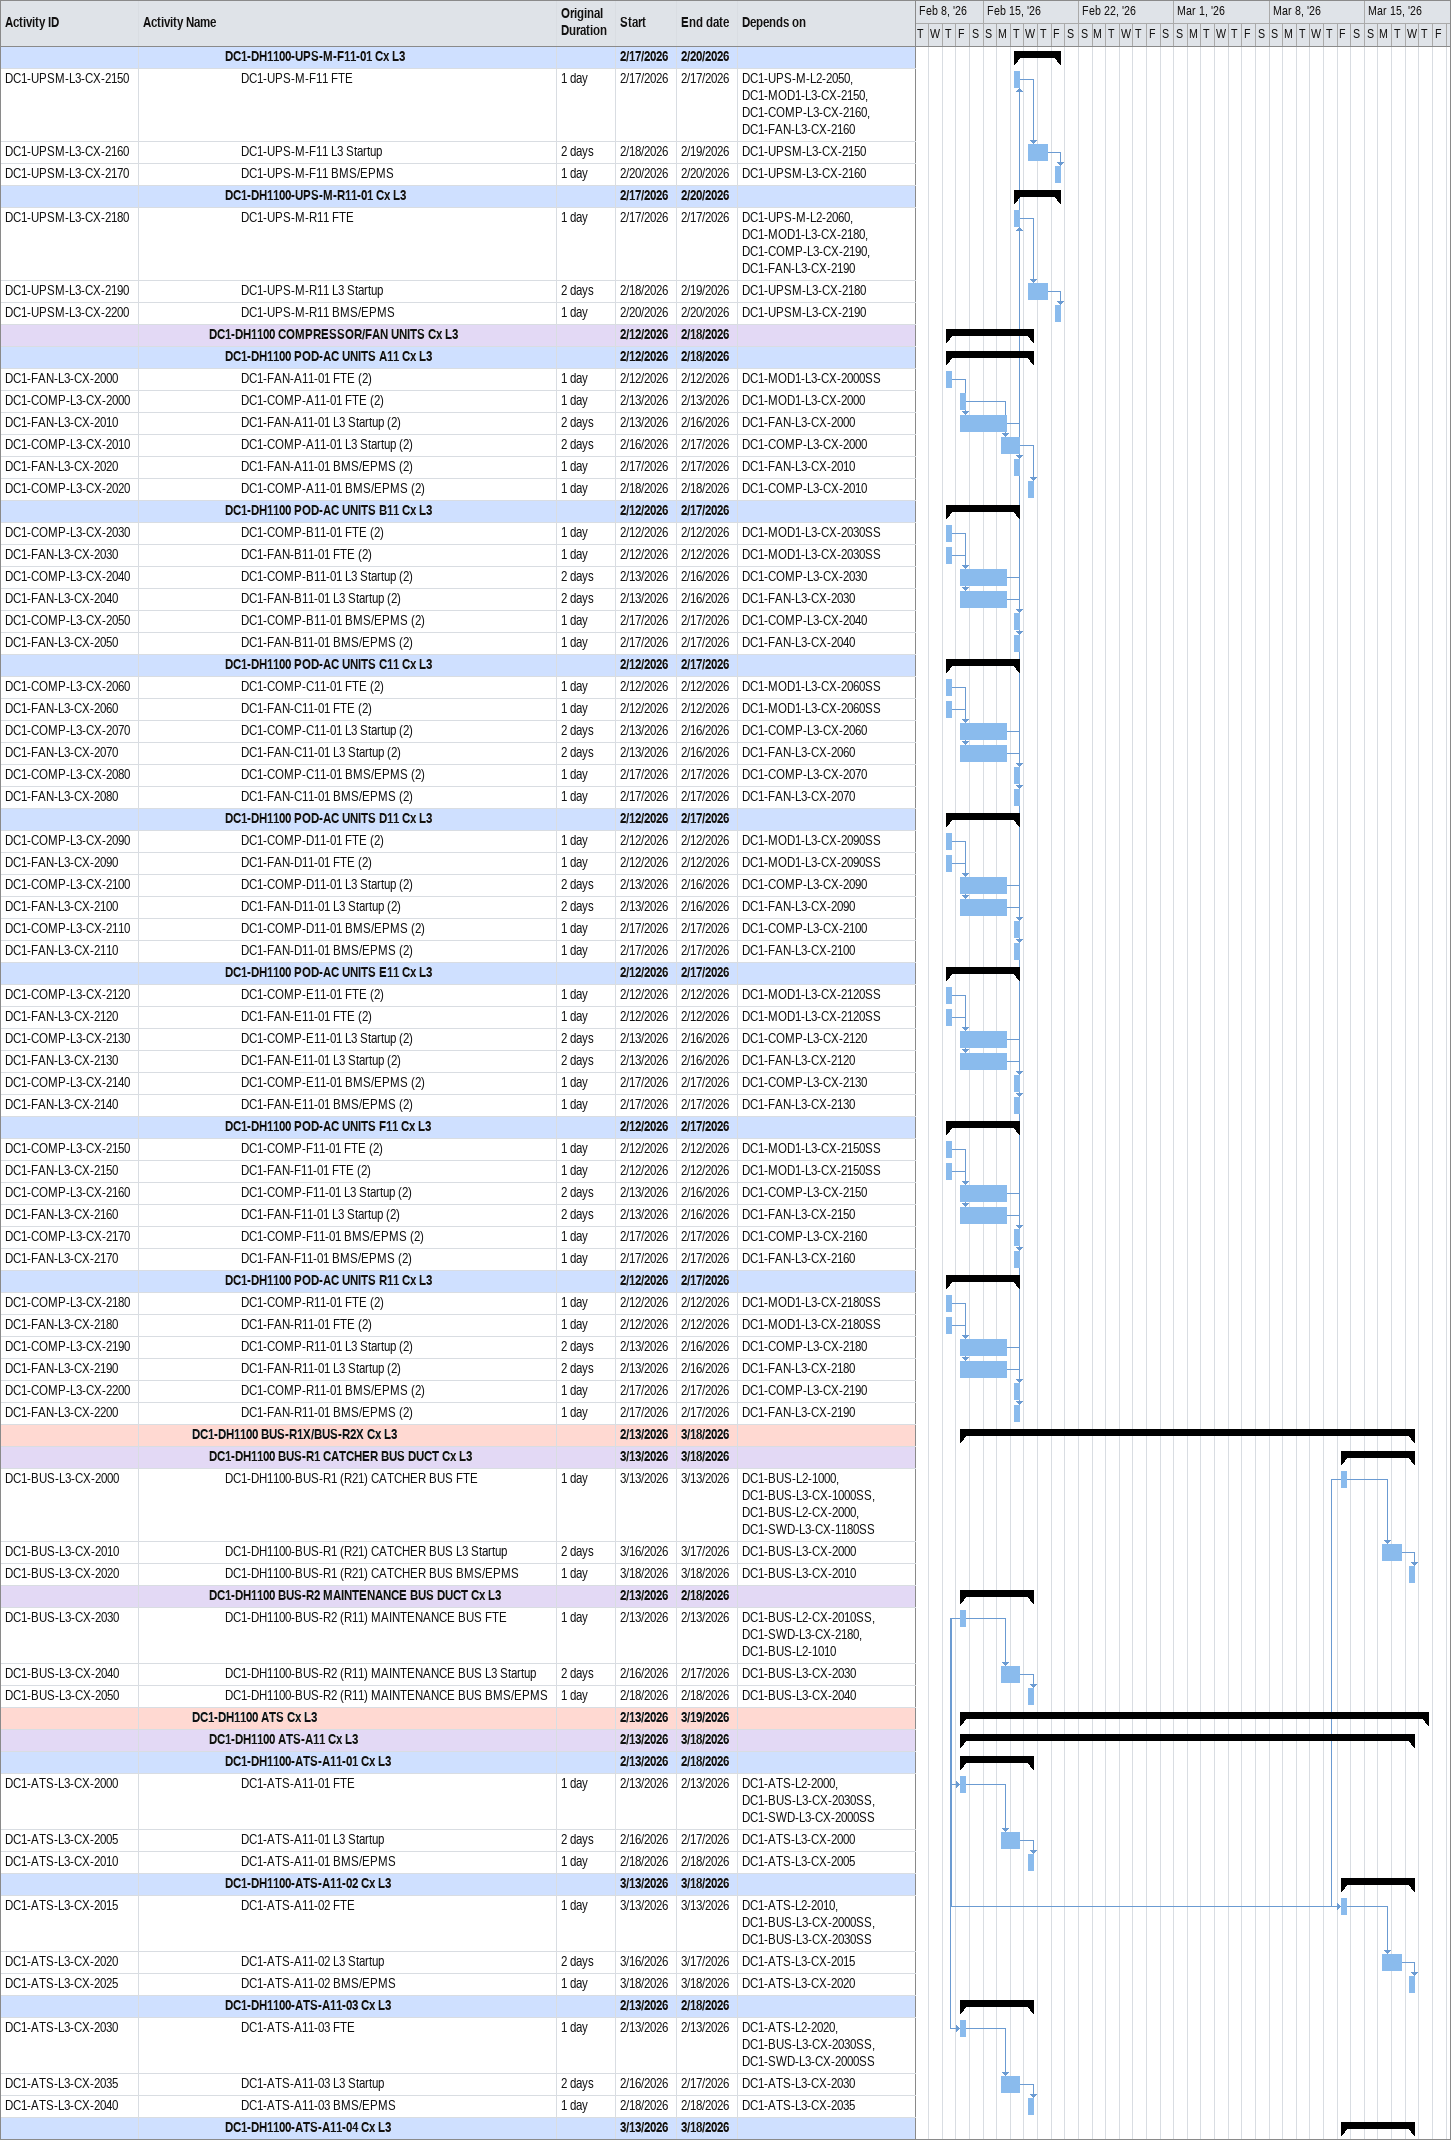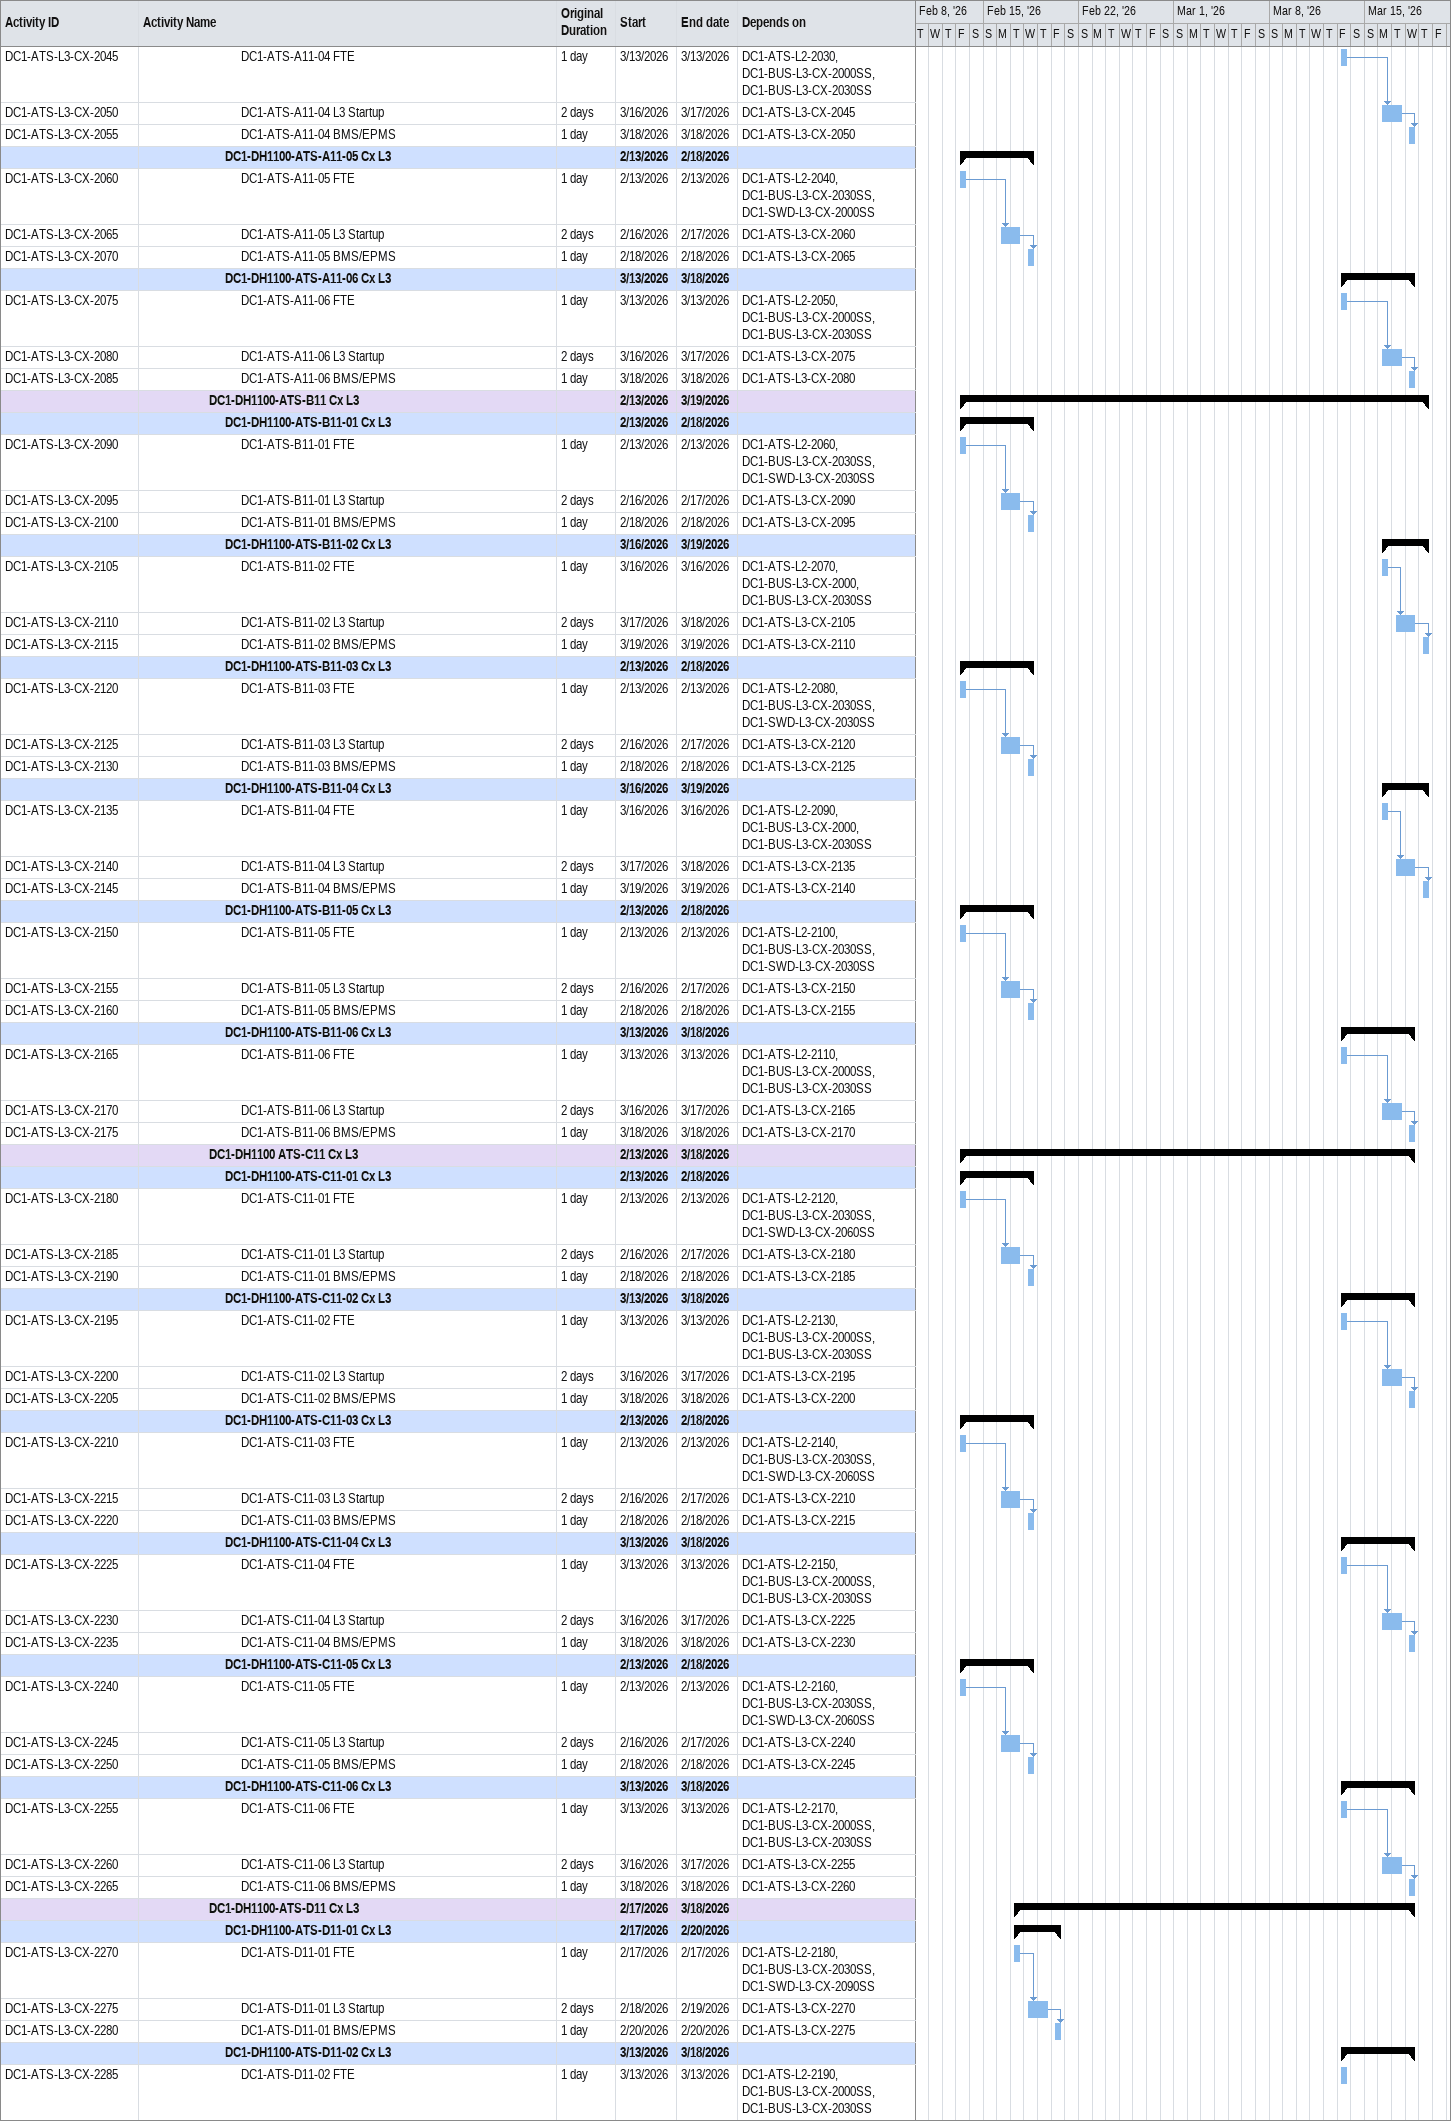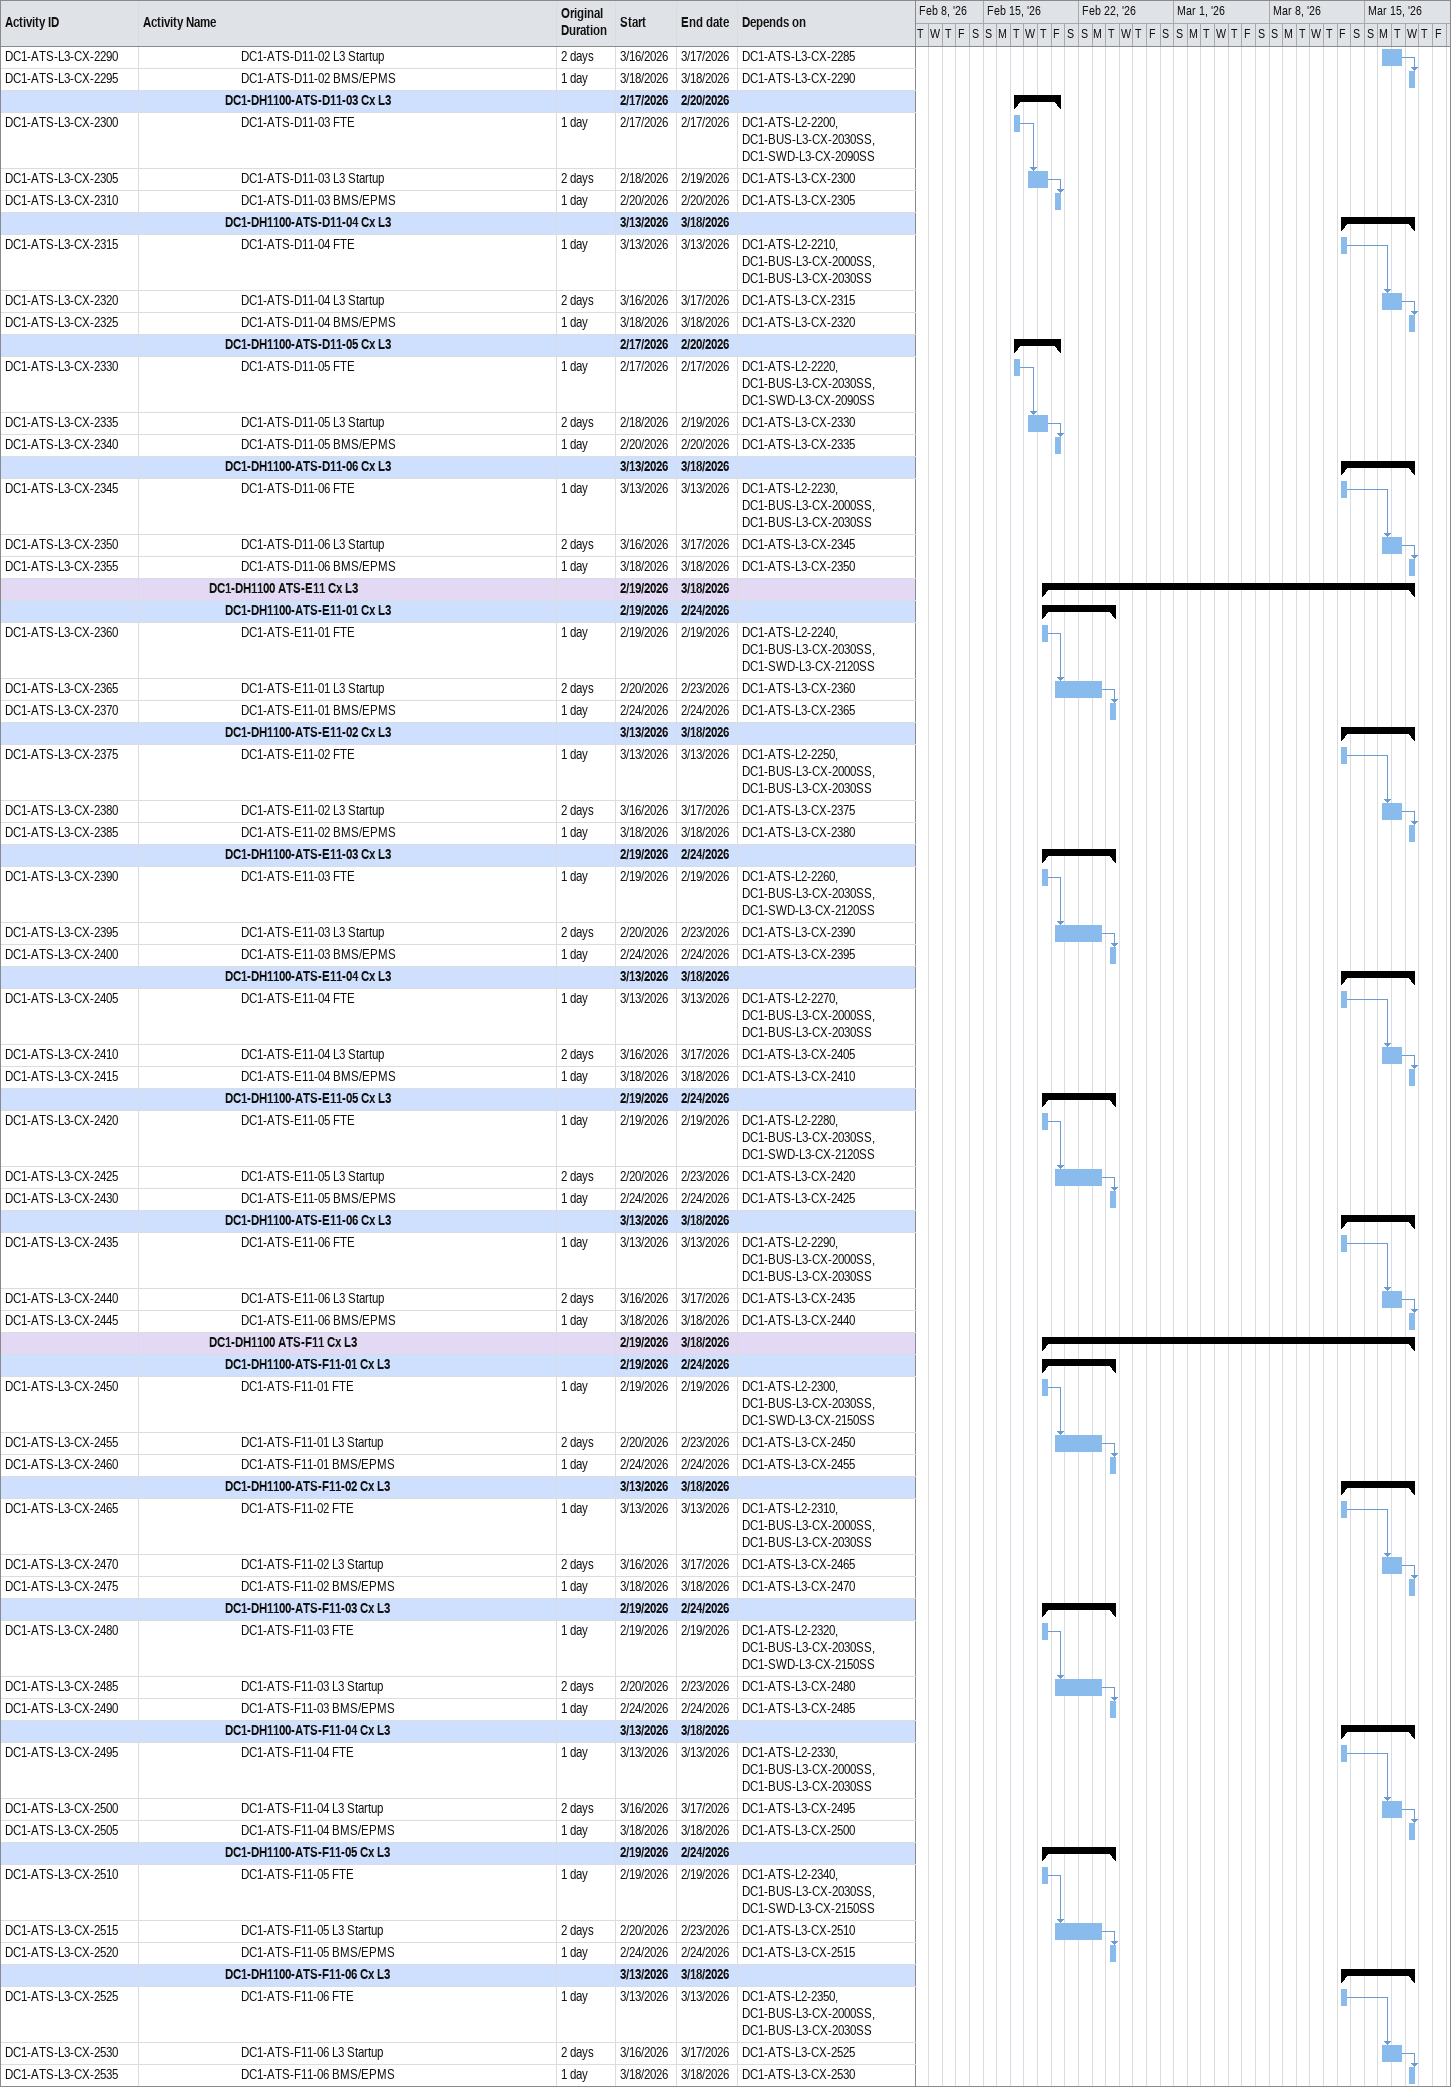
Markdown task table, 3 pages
| ID | Level | Task | Original duration | Start | Finish | Predecessors |
|---|---|---|---|---|---|---|
|  | 6 | **DC1-DH1100-UPS-M-F11-01 Cx L3** |  | 2026-02-17 | 2026-02-20 |  |
| DC1-UPSM-L3-CX-2150 | 7 | DC1-UPS-M-F11 FTE | 1d | 2026-02-17 | 2026-02-17 | DC1-UPS-M-L2-2050, DC1-MOD1-L3-CX-2150, DC1-COMP-L3-CX-2160, DC1-FAN-L3-CX-2160 |
| DC1-UPSM-L3-CX-2160 | 7 | DC1-UPS-M-F11 L3 Startup | 2d | 2026-02-18 | 2026-02-19 | DC1-UPSM-L3-CX-2150 |
| DC1-UPSM-L3-CX-2170 | 7 | DC1-UPS-M-F11 BMS/EPMS | 1d | 2026-02-20 | 2026-02-20 | DC1-UPSM-L3-CX-2160 |
|  | 6 | **DC1-DH1100-UPS-M-R11-01 Cx L3** |  | 2026-02-17 | 2026-02-20 |  |
| DC1-UPSM-L3-CX-2180 | 7 | DC1-UPS-M-R11 FTE | 1d | 2026-02-17 | 2026-02-17 | DC1-UPS-M-L2-2060, DC1-MOD1-L3-CX-2180, DC1-COMP-L3-CX-2190, DC1-FAN-L3-CX-2190 |
| DC1-UPSM-L3-CX-2190 | 7 | DC1-UPS-M-R11 L3 Startup | 2d | 2026-02-18 | 2026-02-19 | DC1-UPSM-L3-CX-2180 |
| DC1-UPSM-L3-CX-2200 | 7 | DC1-UPS-M-R11 BMS/EPMS | 1d | 2026-02-20 | 2026-02-20 | DC1-UPSM-L3-CX-2190 |
|  | 5 | **DC1-DH1100 COMPRESSOR/FAN UNITS Cx L3** |  | 2026-02-12 | 2026-02-18 |  |
|  | 6 | **DC1-DH1100 POD-AC UNITS A11 Cx L3** |  | 2026-02-12 | 2026-02-18 |  |
| DC1-FAN-L3-CX-2000 | 7 | DC1-FAN-A11-01 FTE (2) | 1d | 2026-02-12 | 2026-02-12 | DC1-MOD1-L3-CX-2000SS |
| DC1-COMP-L3-CX-2000 | 7 | DC1-COMP-A11-01 FTE (2) | 1d | 2026-02-13 | 2026-02-13 | DC1-MOD1-L3-CX-2000 |
| DC1-FAN-L3-CX-2010 | 7 | DC1-FAN-A11-01 L3 Startup (2) | 2d | 2026-02-13 | 2026-02-16 | DC1-FAN-L3-CX-2000 |
| DC1-COMP-L3-CX-2010 | 7 | DC1-COMP-A11-01 L3 Startup (2) | 2d | 2026-02-16 | 2026-02-17 | DC1-COMP-L3-CX-2000 |
| DC1-FAN-L3-CX-2020 | 7 | DC1-FAN-A11-01 BMS/EPMS (2) | 1d | 2026-02-17 | 2026-02-17 | DC1-FAN-L3-CX-2010 |
| DC1-COMP-L3-CX-2020 | 7 | DC1-COMP-A11-01 BMS/EPMS (2) | 1d | 2026-02-18 | 2026-02-18 | DC1-COMP-L3-CX-2010 |
|  | 6 | **DC1-DH1100 POD-AC UNITS B11 Cx L3** |  | 2026-02-12 | 2026-02-17 |  |
| DC1-COMP-L3-CX-2030 | 7 | DC1-COMP-B11-01 FTE (2) | 1d | 2026-02-12 | 2026-02-12 | DC1-MOD1-L3-CX-2030SS |
| DC1-FAN-L3-CX-2030 | 7 | DC1-FAN-B11-01 FTE (2) | 1d | 2026-02-12 | 2026-02-12 | DC1-MOD1-L3-CX-2030SS |
| DC1-COMP-L3-CX-2040 | 7 | DC1-COMP-B11-01 L3 Startup (2) | 2d | 2026-02-13 | 2026-02-16 | DC1-COMP-L3-CX-2030 |
| DC1-FAN-L3-CX-2040 | 7 | DC1-FAN-B11-01 L3 Startup (2) | 2d | 2026-02-13 | 2026-02-16 | DC1-FAN-L3-CX-2030 |
| DC1-COMP-L3-CX-2050 | 7 | DC1-COMP-B11-01 BMS/EPMS (2) | 1d | 2026-02-17 | 2026-02-17 | DC1-COMP-L3-CX-2040 |
| DC1-FAN-L3-CX-2050 | 7 | DC1-FAN-B11-01 BMS/EPMS (2) | 1d | 2026-02-17 | 2026-02-17 | DC1-FAN-L3-CX-2040 |
|  | 6 | **DC1-DH1100 POD-AC UNITS C11 Cx L3** |  | 2026-02-12 | 2026-02-17 |  |
| DC1-COMP-L3-CX-2060 | 7 | DC1-COMP-C11-01 FTE (2) | 1d | 2026-02-12 | 2026-02-12 | DC1-MOD1-L3-CX-2060SS |
| DC1-FAN-L3-CX-2060 | 7 | DC1-FAN-C11-01 FTE (2) | 1d | 2026-02-12 | 2026-02-12 | DC1-MOD1-L3-CX-2060SS |
| DC1-COMP-L3-CX-2070 | 7 | DC1-COMP-C11-01 L3 Startup (2) | 2d | 2026-02-13 | 2026-02-16 | DC1-COMP-L3-CX-2060 |
| DC1-FAN-L3-CX-2070 | 7 | DC1-FAN-C11-01 L3 Startup (2) | 2d | 2026-02-13 | 2026-02-16 | DC1-FAN-L3-CX-2060 |
| DC1-COMP-L3-CX-2080 | 7 | DC1-COMP-C11-01 BMS/EPMS (2) | 1d | 2026-02-17 | 2026-02-17 | DC1-COMP-L3-CX-2070 |
| DC1-FAN-L3-CX-2080 | 7 | DC1-FAN-C11-01 BMS/EPMS (2) | 1d | 2026-02-17 | 2026-02-17 | DC1-FAN-L3-CX-2070 |
|  | 6 | **DC1-DH1100 POD-AC UNITS D11 Cx L3** |  | 2026-02-12 | 2026-02-17 |  |
| DC1-COMP-L3-CX-2090 | 7 | DC1-COMP-D11-01 FTE (2) | 1d | 2026-02-12 | 2026-02-12 | DC1-MOD1-L3-CX-2090SS |
| DC1-FAN-L3-CX-2090 | 7 | DC1-FAN-D11-01 FTE (2) | 1d | 2026-02-12 | 2026-02-12 | DC1-MOD1-L3-CX-2090SS |
| DC1-COMP-L3-CX-2100 | 7 | DC1-COMP-D11-01 L3 Startup (2) | 2d | 2026-02-13 | 2026-02-16 | DC1-COMP-L3-CX-2090 |
| DC1-FAN-L3-CX-2100 | 7 | DC1-FAN-D11-01 L3 Startup (2) | 2d | 2026-02-13 | 2026-02-16 | DC1-FAN-L3-CX-2090 |
| DC1-COMP-L3-CX-2110 | 7 | DC1-COMP-D11-01 BMS/EPMS (2) | 1d | 2026-02-17 | 2026-02-17 | DC1-COMP-L3-CX-2100 |
| DC1-FAN-L3-CX-2110 | 7 | DC1-FAN-D11-01 BMS/EPMS (2) | 1d | 2026-02-17 | 2026-02-17 | DC1-FAN-L3-CX-2100 |
|  | 6 | **DC1-DH1100 POD-AC UNITS E11 Cx L3** |  | 2026-02-12 | 2026-02-17 |  |
| DC1-COMP-L3-CX-2120 | 7 | DC1-COMP-E11-01 FTE (2) | 1d | 2026-02-12 | 2026-02-12 | DC1-MOD1-L3-CX-2120SS |
| DC1-FAN-L3-CX-2120 | 7 | DC1-FAN-E11-01 FTE (2) | 1d | 2026-02-12 | 2026-02-12 | DC1-MOD1-L3-CX-2120SS |
| DC1-COMP-L3-CX-2130 | 7 | DC1-COMP-E11-01 L3 Startup (2) | 2d | 2026-02-13 | 2026-02-16 | DC1-COMP-L3-CX-2120 |
| DC1-FAN-L3-CX-2130 | 7 | DC1-FAN-E11-01 L3 Startup (2) | 2d | 2026-02-13 | 2026-02-16 | DC1-FAN-L3-CX-2120 |
| DC1-COMP-L3-CX-2140 | 7 | DC1-COMP-E11-01 BMS/EPMS (2) | 1d | 2026-02-17 | 2026-02-17 | DC1-COMP-L3-CX-2130 |
| DC1-FAN-L3-CX-2140 | 7 | DC1-FAN-E11-01 BMS/EPMS (2) | 1d | 2026-02-17 | 2026-02-17 | DC1-FAN-L3-CX-2130 |
|  | 6 | **DC1-DH1100 POD-AC UNITS F11 Cx L3** |  | 2026-02-12 | 2026-02-17 |  |
| DC1-COMP-L3-CX-2150 | 7 | DC1-COMP-F11-01 FTE (2) | 1d | 2026-02-12 | 2026-02-12 | DC1-MOD1-L3-CX-2150SS |
| DC1-FAN-L3-CX-2150 | 7 | DC1-FAN-F11-01 FTE (2) | 1d | 2026-02-12 | 2026-02-12 | DC1-MOD1-L3-CX-2150SS |
| DC1-COMP-L3-CX-2160 | 7 | DC1-COMP-F11-01 L3 Startup (2) | 2d | 2026-02-13 | 2026-02-16 | DC1-COMP-L3-CX-2150 |
| DC1-FAN-L3-CX-2160 | 7 | DC1-FAN-F11-01 L3 Startup (2) | 2d | 2026-02-13 | 2026-02-16 | DC1-FAN-L3-CX-2150 |
| DC1-COMP-L3-CX-2170 | 7 | DC1-COMP-F11-01 BMS/EPMS (2) | 1d | 2026-02-17 | 2026-02-17 | DC1-COMP-L3-CX-2160 |
| DC1-FAN-L3-CX-2170 | 7 | DC1-FAN-F11-01 BMS/EPMS (2) | 1d | 2026-02-17 | 2026-02-17 | DC1-FAN-L3-CX-2160 |
|  | 6 | **DC1-DH1100 POD-AC UNITS R11 Cx L3** |  | 2026-02-12 | 2026-02-17 |  |
| DC1-COMP-L3-CX-2180 | 7 | DC1-COMP-R11-01 FTE (2) | 1d | 2026-02-12 | 2026-02-12 | DC1-MOD1-L3-CX-2180SS |
| DC1-FAN-L3-CX-2180 | 7 | DC1-FAN-R11-01 FTE (2) | 1d | 2026-02-12 | 2026-02-12 | DC1-MOD1-L3-CX-2180SS |
| DC1-COMP-L3-CX-2190 | 7 | DC1-COMP-R11-01 L3 Startup (2) | 2d | 2026-02-13 | 2026-02-16 | DC1-COMP-L3-CX-2180 |
| DC1-FAN-L3-CX-2190 | 7 | DC1-FAN-R11-01 L3 Startup (2) | 2d | 2026-02-13 | 2026-02-16 | DC1-FAN-L3-CX-2180 |
| DC1-COMP-L3-CX-2200 | 7 | DC1-COMP-R11-01 BMS/EPMS (2) | 1d | 2026-02-17 | 2026-02-17 | DC1-COMP-L3-CX-2190 |
| DC1-FAN-L3-CX-2200 | 7 | DC1-FAN-R11-01 BMS/EPMS (2) | 1d | 2026-02-17 | 2026-02-17 | DC1-FAN-L3-CX-2190 |
|  | 4 | **DC1-DH1100 BUS-R1X/BUS-R2X Cx L3** |  | 2026-02-13 | 2026-03-18 |  |
|  | 5 | **DC1-DH1100 BUS-R1 CATCHER BUS DUCT Cx L3** |  | 2026-03-13 | 2026-03-18 |  |
| DC1-BUS-L3-CX-2000 | 6 | DC1-DH1100-BUS-R1 (R21) CATCHER BUS FTE | 1d | 2026-03-13 | 2026-03-13 | DC1-BUS-L2-1000, DC1-BUS-L3-CX-1000SS, DC1-BUS-L2-CX-2000, DC1-SWD-L3-CX-1180SS |
| DC1-BUS-L3-CX-2010 | 6 | DC1-DH1100-BUS-R1 (R21) CATCHER BUS L3 Startup | 2d | 2026-03-16 | 2026-03-17 | DC1-BUS-L3-CX-2000 |
| DC1-BUS-L3-CX-2020 | 6 | DC1-DH1100-BUS-R1 (R21) CATCHER BUS BMS/EPMS | 1d | 2026-03-18 | 2026-03-18 | DC1-BUS-L3-CX-2010 |
|  | 5 | **DC1-DH1100 BUS-R2 MAINTENANCE BUS DUCT Cx L3** |  | 2026-02-13 | 2026-02-18 |  |
| DC1-BUS-L3-CX-2030 | 6 | DC1-DH1100-BUS-R2 (R11) MAINTENANCE BUS FTE | 1d | 2026-02-13 | 2026-02-13 | DC1-BUS-L2-CX-2010SS, DC1-SWD-L3-CX-2180, DC1-BUS-L2-1010 |
| DC1-BUS-L3-CX-2040 | 6 | DC1-DH1100-BUS-R2 (R11) MAINTENANCE BUS L3 Startup | 2d | 2026-02-16 | 2026-02-17 | DC1-BUS-L3-CX-2030 |
| DC1-BUS-L3-CX-2050 | 6 | DC1-DH1100-BUS-R2 (R11) MAINTENANCE BUS BMS/EPMS | 1d | 2026-02-18 | 2026-02-18 | DC1-BUS-L3-CX-2040 |
|  | 4 | **DC1-DH1100 ATS Cx L3** |  | 2026-02-13 | 2026-03-19 |  |
|  | 5 | **DC1-DH1100 ATS-A11 Cx L3** |  | 2026-02-13 | 2026-03-18 |  |
|  | 6 | **DC1-DH1100-ATS-A11-01 Cx L3** |  | 2026-02-13 | 2026-02-18 |  |
| DC1-ATS-L3-CX-2000 | 7 | DC1-ATS-A11-01 FTE | 1d | 2026-02-13 | 2026-02-13 | DC1-ATS-L2-2000, DC1-BUS-L3-CX-2030SS, DC1-SWD-L3-CX-2000SS |
| DC1-ATS-L3-CX-2005 | 7 | DC1-ATS-A11-01 L3 Startup | 2d | 2026-02-16 | 2026-02-17 | DC1-ATS-L3-CX-2000 |
| DC1-ATS-L3-CX-2010 | 7 | DC1-ATS-A11-01 BMS/EPMS | 1d | 2026-02-18 | 2026-02-18 | DC1-ATS-L3-CX-2005 |
|  | 6 | **DC1-DH1100-ATS-A11-02 Cx L3** |  | 2026-03-13 | 2026-03-18 |  |
| DC1-ATS-L3-CX-2015 | 7 | DC1-ATS-A11-02 FTE | 1d | 2026-03-13 | 2026-03-13 | DC1-ATS-L2-2010, DC1-BUS-L3-CX-2000SS, DC1-BUS-L3-CX-2030SS |
| DC1-ATS-L3-CX-2020 | 7 | DC1-ATS-A11-02 L3 Startup | 2d | 2026-03-16 | 2026-03-17 | DC1-ATS-L3-CX-2015 |
| DC1-ATS-L3-CX-2025 | 7 | DC1-ATS-A11-02 BMS/EPMS | 1d | 2026-03-18 | 2026-03-18 | DC1-ATS-L3-CX-2020 |
|  | 6 | **DC1-DH1100-ATS-A11-03 Cx L3** |  | 2026-02-13 | 2026-02-18 |  |
| DC1-ATS-L3-CX-2030 | 7 | DC1-ATS-A11-03 FTE | 1d | 2026-02-13 | 2026-02-13 | DC1-ATS-L2-2020, DC1-BUS-L3-CX-2030SS, DC1-SWD-L3-CX-2000SS |
| DC1-ATS-L3-CX-2035 | 7 | DC1-ATS-A11-03 L3 Startup | 2d | 2026-02-16 | 2026-02-17 | DC1-ATS-L3-CX-2030 |
| DC1-ATS-L3-CX-2040 | 7 | DC1-ATS-A11-03 BMS/EPMS | 1d | 2026-02-18 | 2026-02-18 | DC1-ATS-L3-CX-2035 |
|  | 6 | **DC1-DH1100-ATS-A11-04 Cx L3** |  | 2026-03-13 | 2026-03-18 |  |
| DC1-ATS-L3-CX-2045 | 7 | DC1-ATS-A11-04 FTE | 1d | 2026-03-13 | 2026-03-13 | DC1-ATS-L2-2030, DC1-BUS-L3-CX-2000SS, DC1-BUS-L3-CX-2030SS |
| DC1-ATS-L3-CX-2050 | 7 | DC1-ATS-A11-04 L3 Startup | 2d | 2026-03-16 | 2026-03-17 | DC1-ATS-L3-CX-2045 |
| DC1-ATS-L3-CX-2055 | 7 | DC1-ATS-A11-04 BMS/EPMS | 1d | 2026-03-18 | 2026-03-18 | DC1-ATS-L3-CX-2050 |
|  | 6 | **DC1-DH1100-ATS-A11-05 Cx L3** |  | 2026-02-13 | 2026-02-18 |  |
| DC1-ATS-L3-CX-2060 | 7 | DC1-ATS-A11-05 FTE | 1d | 2026-02-13 | 2026-02-13 | DC1-ATS-L2-2040, DC1-BUS-L3-CX-2030SS, DC1-SWD-L3-CX-2000SS |
| DC1-ATS-L3-CX-2065 | 7 | DC1-ATS-A11-05 L3 Startup | 2d | 2026-02-16 | 2026-02-17 | DC1-ATS-L3-CX-2060 |
| DC1-ATS-L3-CX-2070 | 7 | DC1-ATS-A11-05 BMS/EPMS | 1d | 2026-02-18 | 2026-02-18 | DC1-ATS-L3-CX-2065 |
|  | 6 | **DC1-DH1100-ATS-A11-06 Cx L3** |  | 2026-03-13 | 2026-03-18 |  |
| DC1-ATS-L3-CX-2075 | 7 | DC1-ATS-A11-06 FTE | 1d | 2026-03-13 | 2026-03-13 | DC1-ATS-L2-2050, DC1-BUS-L3-CX-2000SS, DC1-BUS-L3-CX-2030SS |
| DC1-ATS-L3-CX-2080 | 7 | DC1-ATS-A11-06 L3 Startup | 2d | 2026-03-16 | 2026-03-17 | DC1-ATS-L3-CX-2075 |
| DC1-ATS-L3-CX-2085 | 7 | DC1-ATS-A11-06 BMS/EPMS | 1d | 2026-03-18 | 2026-03-18 | DC1-ATS-L3-CX-2080 |
|  | 5 | **DC1-DH1100-ATS-B11 Cx L3** |  | 2026-02-13 | 2026-03-19 |  |
|  | 6 | **DC1-DH1100-ATS-B11-01 Cx L3** |  | 2026-02-13 | 2026-02-18 |  |
| DC1-ATS-L3-CX-2090 | 7 | DC1-ATS-B11-01 FTE | 1d | 2026-02-13 | 2026-02-13 | DC1-ATS-L2-2060, DC1-BUS-L3-CX-2030SS, DC1-SWD-L3-CX-2030SS |
| DC1-ATS-L3-CX-2095 | 7 | DC1-ATS-B11-01 L3 Startup | 2d | 2026-02-16 | 2026-02-17 | DC1-ATS-L3-CX-2090 |
| DC1-ATS-L3-CX-2100 | 7 | DC1-ATS-B11-01 BMS/EPMS | 1d | 2026-02-18 | 2026-02-18 | DC1-ATS-L3-CX-2095 |
|  | 6 | **DC1-DH1100-ATS-B11-02 Cx L3** |  | 2026-03-16 | 2026-03-19 |  |
| DC1-ATS-L3-CX-2105 | 7 | DC1-ATS-B11-02 FTE | 1d | 2026-03-16 | 2026-03-16 | DC1-ATS-L2-2070, DC1-BUS-L3-CX-2000, DC1-BUS-L3-CX-2030SS |
| DC1-ATS-L3-CX-2110 | 7 | DC1-ATS-B11-02 L3 Startup | 2d | 2026-03-17 | 2026-03-18 | DC1-ATS-L3-CX-2105 |
| DC1-ATS-L3-CX-2115 | 7 | DC1-ATS-B11-02 BMS/EPMS | 1d | 2026-03-19 | 2026-03-19 | DC1-ATS-L3-CX-2110 |
|  | 6 | **DC1-DH1100-ATS-B11-03 Cx L3** |  | 2026-02-13 | 2026-02-18 |  |
| DC1-ATS-L3-CX-2120 | 7 | DC1-ATS-B11-03 FTE | 1d | 2026-02-13 | 2026-02-13 | DC1-ATS-L2-2080, DC1-BUS-L3-CX-2030SS, DC1-SWD-L3-CX-2030SS |
| DC1-ATS-L3-CX-2125 | 7 | DC1-ATS-B11-03 L3 Startup | 2d | 2026-02-16 | 2026-02-17 | DC1-ATS-L3-CX-2120 |
| DC1-ATS-L3-CX-2130 | 7 | DC1-ATS-B11-03 BMS/EPMS | 1d | 2026-02-18 | 2026-02-18 | DC1-ATS-L3-CX-2125 |
|  | 6 | **DC1-DH1100-ATS-B11-04 Cx L3** |  | 2026-03-16 | 2026-03-19 |  |
| DC1-ATS-L3-CX-2135 | 7 | DC1-ATS-B11-04 FTE | 1d | 2026-03-16 | 2026-03-16 | DC1-ATS-L2-2090, DC1-BUS-L3-CX-2000, DC1-BUS-L3-CX-2030SS |
| DC1-ATS-L3-CX-2140 | 7 | DC1-ATS-B11-04 L3 Startup | 2d | 2026-03-17 | 2026-03-18 | DC1-ATS-L3-CX-2135 |
| DC1-ATS-L3-CX-2145 | 7 | DC1-ATS-B11-04 BMS/EPMS | 1d | 2026-03-19 | 2026-03-19 | DC1-ATS-L3-CX-2140 |
|  | 6 | **DC1-DH1100-ATS-B11-05 Cx L3** |  | 2026-02-13 | 2026-02-18 |  |
| DC1-ATS-L3-CX-2150 | 7 | DC1-ATS-B11-05 FTE | 1d | 2026-02-13 | 2026-02-13 | DC1-ATS-L2-2100, DC1-BUS-L3-CX-2030SS, DC1-SWD-L3-CX-2030SS |
| DC1-ATS-L3-CX-2155 | 7 | DC1-ATS-B11-05 L3 Startup | 2d | 2026-02-16 | 2026-02-17 | DC1-ATS-L3-CX-2150 |
| DC1-ATS-L3-CX-2160 | 7 | DC1-ATS-B11-05 BMS/EPMS | 1d | 2026-02-18 | 2026-02-18 | DC1-ATS-L3-CX-2155 |
|  | 6 | **DC1-DH1100-ATS-B11-06 Cx L3** |  | 2026-03-13 | 2026-03-18 |  |
| DC1-ATS-L3-CX-2165 | 7 | DC1-ATS-B11-06 FTE | 1d | 2026-03-13 | 2026-03-13 | DC1-ATS-L2-2110, DC1-BUS-L3-CX-2000SS, DC1-BUS-L3-CX-2030SS |
| DC1-ATS-L3-CX-2170 | 7 | DC1-ATS-B11-06 L3 Startup | 2d | 2026-03-16 | 2026-03-17 | DC1-ATS-L3-CX-2165 |
| DC1-ATS-L3-CX-2175 | 7 | DC1-ATS-B11-06 BMS/EPMS | 1d | 2026-03-18 | 2026-03-18 | DC1-ATS-L3-CX-2170 |
|  | 5 | **DC1-DH1100 ATS-C11 Cx L3** |  | 2026-02-13 | 2026-03-18 |  |
|  | 6 | **DC1-DH1100-ATS-C11-01 Cx L3** |  | 2026-02-13 | 2026-02-18 |  |
| DC1-ATS-L3-CX-2180 | 7 | DC1-ATS-C11-01 FTE | 1d | 2026-02-13 | 2026-02-13 | DC1-ATS-L2-2120, DC1-BUS-L3-CX-2030SS, DC1-SWD-L3-CX-2060SS |
| DC1-ATS-L3-CX-2185 | 7 | DC1-ATS-C11-01 L3 Startup | 2d | 2026-02-16 | 2026-02-17 | DC1-ATS-L3-CX-2180 |
| DC1-ATS-L3-CX-2190 | 7 | DC1-ATS-C11-01 BMS/EPMS | 1d | 2026-02-18 | 2026-02-18 | DC1-ATS-L3-CX-2185 |
|  | 6 | **DC1-DH1100-ATS-C11-02 Cx L3** |  | 2026-03-13 | 2026-03-18 |  |
| DC1-ATS-L3-CX-2195 | 7 | DC1-ATS-C11-02 FTE | 1d | 2026-03-13 | 2026-03-13 | DC1-ATS-L2-2130, DC1-BUS-L3-CX-2000SS, DC1-BUS-L3-CX-2030SS |
| DC1-ATS-L3-CX-2200 | 7 | DC1-ATS-C11-02 L3 Startup | 2d | 2026-03-16 | 2026-03-17 | DC1-ATS-L3-CX-2195 |
| DC1-ATS-L3-CX-2205 | 7 | DC1-ATS-C11-02 BMS/EPMS | 1d | 2026-03-18 | 2026-03-18 | DC1-ATS-L3-CX-2200 |
|  | 6 | **DC1-DH1100-ATS-C11-03 Cx L3** |  | 2026-02-13 | 2026-02-18 |  |
| DC1-ATS-L3-CX-2210 | 7 | DC1-ATS-C11-03 FTE | 1d | 2026-02-13 | 2026-02-13 | DC1-ATS-L2-2140, DC1-BUS-L3-CX-2030SS, DC1-SWD-L3-CX-2060SS |
| DC1-ATS-L3-CX-2215 | 7 | DC1-ATS-C11-03 L3 Startup | 2d | 2026-02-16 | 2026-02-17 | DC1-ATS-L3-CX-2210 |
| DC1-ATS-L3-CX-2220 | 7 | DC1-ATS-C11-03 BMS/EPMS | 1d | 2026-02-18 | 2026-02-18 | DC1-ATS-L3-CX-2215 |
|  | 6 | **DC1-DH1100-ATS-C11-04 Cx L3** |  | 2026-03-13 | 2026-03-18 |  |
| DC1-ATS-L3-CX-2225 | 7 | DC1-ATS-C11-04 FTE | 1d | 2026-03-13 | 2026-03-13 | DC1-ATS-L2-2150, DC1-BUS-L3-CX-2000SS, DC1-BUS-L3-CX-2030SS |
| DC1-ATS-L3-CX-2230 | 7 | DC1-ATS-C11-04 L3 Startup | 2d | 2026-03-16 | 2026-03-17 | DC1-ATS-L3-CX-2225 |
| DC1-ATS-L3-CX-2235 | 7 | DC1-ATS-C11-04 BMS/EPMS | 1d | 2026-03-18 | 2026-03-18 | DC1-ATS-L3-CX-2230 |
|  | 6 | **DC1-DH1100-ATS-C11-05 Cx L3** |  | 2026-02-13 | 2026-02-18 |  |
| DC1-ATS-L3-CX-2240 | 7 | DC1-ATS-C11-05 FTE | 1d | 2026-02-13 | 2026-02-13 | DC1-ATS-L2-2160, DC1-BUS-L3-CX-2030SS, DC1-SWD-L3-CX-2060SS |
| DC1-ATS-L3-CX-2245 | 7 | DC1-ATS-C11-05 L3 Startup | 2d | 2026-02-16 | 2026-02-17 | DC1-ATS-L3-CX-2240 |
| DC1-ATS-L3-CX-2250 | 7 | DC1-ATS-C11-05 BMS/EPMS | 1d | 2026-02-18 | 2026-02-18 | DC1-ATS-L3-CX-2245 |
|  | 6 | **DC1-DH1100-ATS-C11-06 Cx L3** |  | 2026-03-13 | 2026-03-18 |  |
| DC1-ATS-L3-CX-2255 | 7 | DC1-ATS-C11-06 FTE | 1d | 2026-03-13 | 2026-03-13 | DC1-ATS-L2-2170, DC1-BUS-L3-CX-2000SS, DC1-BUS-L3-CX-2030SS |
| DC1-ATS-L3-CX-2260 | 7 | DC1-ATS-C11-06 L3 Startup | 2d | 2026-03-16 | 2026-03-17 | DC1-ATS-L3-CX-2255 |
| DC1-ATS-L3-CX-2265 | 7 | DC1-ATS-C11-06 BMS/EPMS | 1d | 2026-03-18 | 2026-03-18 | DC1-ATS-L3-CX-2260 |
|  | 5 | **DC1-DH1100-ATS-D11 Cx L3** |  | 2026-02-17 | 2026-03-18 |  |
|  | 6 | **DC1-DH1100-ATS-D11-01 Cx L3** |  | 2026-02-17 | 2026-02-20 |  |
| DC1-ATS-L3-CX-2270 | 7 | DC1-ATS-D11-01 FTE | 1d | 2026-02-17 | 2026-02-17 | DC1-ATS-L2-2180, DC1-BUS-L3-CX-2030SS, DC1-SWD-L3-CX-2090SS |
| DC1-ATS-L3-CX-2275 | 7 | DC1-ATS-D11-01 L3 Startup | 2d | 2026-02-18 | 2026-02-19 | DC1-ATS-L3-CX-2270 |
| DC1-ATS-L3-CX-2280 | 7 | DC1-ATS-D11-01 BMS/EPMS | 1d | 2026-02-20 | 2026-02-20 | DC1-ATS-L3-CX-2275 |
|  | 6 | **DC1-DH1100-ATS-D11-02 Cx L3** |  | 2026-03-13 | 2026-03-18 |  |
| DC1-ATS-L3-CX-2285 | 7 | DC1-ATS-D11-02 FTE | 1d | 2026-03-13 | 2026-03-13 | DC1-ATS-L2-2190, DC1-BUS-L3-CX-2000SS, DC1-BUS-L3-CX-2030SS |
| DC1-ATS-L3-CX-2290 | 7 | DC1-ATS-D11-02 L3 Startup | 2d | 2026-03-16 | 2026-03-17 | DC1-ATS-L3-CX-2285 |
| DC1-ATS-L3-CX-2295 | 7 | DC1-ATS-D11-02 BMS/EPMS | 1d | 2026-03-18 | 2026-03-18 | DC1-ATS-L3-CX-2290 |
|  | 6 | **DC1-DH1100-ATS-D11-03 Cx L3** |  | 2026-02-17 | 2026-02-20 |  |
| DC1-ATS-L3-CX-2300 | 7 | DC1-ATS-D11-03 FTE | 1d | 2026-02-17 | 2026-02-17 | DC1-ATS-L2-2200, DC1-BUS-L3-CX-2030SS, DC1-SWD-L3-CX-2090SS |
| DC1-ATS-L3-CX-2305 | 7 | DC1-ATS-D11-03 L3 Startup | 2d | 2026-02-18 | 2026-02-19 | DC1-ATS-L3-CX-2300 |
| DC1-ATS-L3-CX-2310 | 7 | DC1-ATS-D11-03 BMS/EPMS | 1d | 2026-02-20 | 2026-02-20 | DC1-ATS-L3-CX-2305 |
|  | 6 | **DC1-DH1100-ATS-D11-04 Cx L3** |  | 2026-03-13 | 2026-03-18 |  |
| DC1-ATS-L3-CX-2315 | 7 | DC1-ATS-D11-04 FTE | 1d | 2026-03-13 | 2026-03-13 | DC1-ATS-L2-2210, DC1-BUS-L3-CX-2000SS, DC1-BUS-L3-CX-2030SS |
| DC1-ATS-L3-CX-2320 | 7 | DC1-ATS-D11-04 L3 Startup | 2d | 2026-03-16 | 2026-03-17 | DC1-ATS-L3-CX-2315 |
| DC1-ATS-L3-CX-2325 | 7 | DC1-ATS-D11-04 BMS/EPMS | 1d | 2026-03-18 | 2026-03-18 | DC1-ATS-L3-CX-2320 |
|  | 6 | **DC1-DH1100-ATS-D11-05 Cx L3** |  | 2026-02-17 | 2026-02-20 |  |
| DC1-ATS-L3-CX-2330 | 7 | DC1-ATS-D11-05 FTE | 1d | 2026-02-17 | 2026-02-17 | DC1-ATS-L2-2220, DC1-BUS-L3-CX-2030SS, DC1-SWD-L3-CX-2090SS |
| DC1-ATS-L3-CX-2335 | 7 | DC1-ATS-D11-05 L3 Startup | 2d | 2026-02-18 | 2026-02-19 | DC1-ATS-L3-CX-2330 |
| DC1-ATS-L3-CX-2340 | 7 | DC1-ATS-D11-05 BMS/EPMS | 1d | 2026-02-20 | 2026-02-20 | DC1-ATS-L3-CX-2335 |
|  | 6 | **DC1-DH1100-ATS-D11-06 Cx L3** |  | 2026-03-13 | 2026-03-18 |  |
| DC1-ATS-L3-CX-2345 | 7 | DC1-ATS-D11-06 FTE | 1d | 2026-03-13 | 2026-03-13 | DC1-ATS-L2-2230, DC1-BUS-L3-CX-2000SS, DC1-BUS-L3-CX-2030SS |
| DC1-ATS-L3-CX-2350 | 7 | DC1-ATS-D11-06 L3 Startup | 2d | 2026-03-16 | 2026-03-17 | DC1-ATS-L3-CX-2345 |
| DC1-ATS-L3-CX-2355 | 7 | DC1-ATS-D11-06 BMS/EPMS | 1d | 2026-03-18 | 2026-03-18 | DC1-ATS-L3-CX-2350 |
|  | 5 | **DC1-DH1100 ATS-E11 Cx L3** |  | 2026-02-19 | 2026-03-18 |  |
|  | 6 | **DC1-DH1100-ATS-E11-01 Cx L3** |  | 2026-02-19 | 2026-02-24 |  |
| DC1-ATS-L3-CX-2360 | 7 | DC1-ATS-E11-01 FTE | 1d | 2026-02-19 | 2026-02-19 | DC1-ATS-L2-2240, DC1-BUS-L3-CX-2030SS, DC1-SWD-L3-CX-2120SS |
| DC1-ATS-L3-CX-2365 | 7 | DC1-ATS-E11-01 L3 Startup | 2d | 2026-02-20 | 2026-02-23 | DC1-ATS-L3-CX-2360 |
| DC1-ATS-L3-CX-2370 | 7 | DC1-ATS-E11-01 BMS/EPMS | 1d | 2026-02-24 | 2026-02-24 | DC1-ATS-L3-CX-2365 |
|  | 6 | **DC1-DH1100-ATS-E11-02 Cx L3** |  | 2026-03-13 | 2026-03-18 |  |
| DC1-ATS-L3-CX-2375 | 7 | DC1-ATS-E11-02 FTE | 1d | 2026-03-13 | 2026-03-13 | DC1-ATS-L2-2250, DC1-BUS-L3-CX-2000SS, DC1-BUS-L3-CX-2030SS |
| DC1-ATS-L3-CX-2380 | 7 | DC1-ATS-E11-02 L3 Startup | 2d | 2026-03-16 | 2026-03-17 | DC1-ATS-L3-CX-2375 |
| DC1-ATS-L3-CX-2385 | 7 | DC1-ATS-E11-02 BMS/EPMS | 1d | 2026-03-18 | 2026-03-18 | DC1-ATS-L3-CX-2380 |
|  | 6 | **DC1-DH1100-ATS-E11-03 Cx L3** |  | 2026-02-19 | 2026-02-24 |  |
| DC1-ATS-L3-CX-2390 | 7 | DC1-ATS-E11-03 FTE | 1d | 2026-02-19 | 2026-02-19 | DC1-ATS-L2-2260, DC1-BUS-L3-CX-2030SS, DC1-SWD-L3-CX-2120SS |
| DC1-ATS-L3-CX-2395 | 7 | DC1-ATS-E11-03 L3 Startup | 2d | 2026-02-20 | 2026-02-23 | DC1-ATS-L3-CX-2390 |
| DC1-ATS-L3-CX-2400 | 7 | DC1-ATS-E11-03 BMS/EPMS | 1d | 2026-02-24 | 2026-02-24 | DC1-ATS-L3-CX-2395 |
|  | 6 | **DC1-DH1100-ATS-E11-04 Cx L3** |  | 2026-03-13 | 2026-03-18 |  |
| DC1-ATS-L3-CX-2405 | 7 | DC1-ATS-E11-04 FTE | 1d | 2026-03-13 | 2026-03-13 | DC1-ATS-L2-2270, DC1-BUS-L3-CX-2000SS, DC1-BUS-L3-CX-2030SS |
| DC1-ATS-L3-CX-2410 | 7 | DC1-ATS-E11-04 L3 Startup | 2d | 2026-03-16 | 2026-03-17 | DC1-ATS-L3-CX-2405 |
| DC1-ATS-L3-CX-2415 | 7 | DC1-ATS-E11-04 BMS/EPMS | 1d | 2026-03-18 | 2026-03-18 | DC1-ATS-L3-CX-2410 |
|  | 6 | **DC1-DH1100-ATS-E11-05 Cx L3** |  | 2026-02-19 | 2026-02-24 |  |
| DC1-ATS-L3-CX-2420 | 7 | DC1-ATS-E11-05 FTE | 1d | 2026-02-19 | 2026-02-19 | DC1-ATS-L2-2280, DC1-BUS-L3-CX-2030SS, DC1-SWD-L3-CX-2120SS |
| DC1-ATS-L3-CX-2425 | 7 | DC1-ATS-E11-05 L3 Startup | 2d | 2026-02-20 | 2026-02-23 | DC1-ATS-L3-CX-2420 |
| DC1-ATS-L3-CX-2430 | 7 | DC1-ATS-E11-05 BMS/EPMS | 1d | 2026-02-24 | 2026-02-24 | DC1-ATS-L3-CX-2425 |
|  | 6 | **DC1-DH1100-ATS-E11-06 Cx L3** |  | 2026-03-13 | 2026-03-18 |  |
| DC1-ATS-L3-CX-2435 | 7 | DC1-ATS-E11-06 FTE | 1d | 2026-03-13 | 2026-03-13 | DC1-ATS-L2-2290, DC1-BUS-L3-CX-2000SS, DC1-BUS-L3-CX-2030SS |
| DC1-ATS-L3-CX-2440 | 7 | DC1-ATS-E11-06 L3 Startup | 2d | 2026-03-16 | 2026-03-17 | DC1-ATS-L3-CX-2435 |
| DC1-ATS-L3-CX-2445 | 7 | DC1-ATS-E11-06 BMS/EPMS | 1d | 2026-03-18 | 2026-03-18 | DC1-ATS-L3-CX-2440 |
|  | 5 | **DC1-DH1100 ATS-F11 Cx L3** |  | 2026-02-19 | 2026-03-18 |  |
|  | 6 | **DC1-DH1100-ATS-F11-01 Cx L3** |  | 2026-02-19 | 2026-02-24 |  |
| DC1-ATS-L3-CX-2450 | 7 | DC1-ATS-F11-01 FTE | 1d | 2026-02-19 | 2026-02-19 | DC1-ATS-L2-2300, DC1-BUS-L3-CX-2030SS, DC1-SWD-L3-CX-2150SS |
| DC1-ATS-L3-CX-2455 | 7 | DC1-ATS-F11-01 L3 Startup | 2d | 2026-02-20 | 2026-02-23 | DC1-ATS-L3-CX-2450 |
| DC1-ATS-L3-CX-2460 | 7 | DC1-ATS-F11-01 BMS/EPMS | 1d | 2026-02-24 | 2026-02-24 | DC1-ATS-L3-CX-2455 |
|  | 6 | **DC1-DH1100-ATS-F11-02 Cx L3** |  | 2026-03-13 | 2026-03-18 |  |
| DC1-ATS-L3-CX-2465 | 7 | DC1-ATS-F11-02 FTE | 1d | 2026-03-13 | 2026-03-13 | DC1-ATS-L2-2310, DC1-BUS-L3-CX-2000SS, DC1-BUS-L3-CX-2030SS |
| DC1-ATS-L3-CX-2470 | 7 | DC1-ATS-F11-02 L3 Startup | 2d | 2026-03-16 | 2026-03-17 | DC1-ATS-L3-CX-2465 |
| DC1-ATS-L3-CX-2475 | 7 | DC1-ATS-F11-02 BMS/EPMS | 1d | 2026-03-18 | 2026-03-18 | DC1-ATS-L3-CX-2470 |
|  | 6 | **DC1-DH1100-ATS-F11-03 Cx L3** |  | 2026-02-19 | 2026-02-24 |  |
| DC1-ATS-L3-CX-2480 | 7 | DC1-ATS-F11-03 FTE | 1d | 2026-02-19 | 2026-02-19 | DC1-ATS-L2-2320, DC1-BUS-L3-CX-2030SS, DC1-SWD-L3-CX-2150SS |
| DC1-ATS-L3-CX-2485 | 7 | DC1-ATS-F11-03 L3 Startup | 2d | 2026-02-20 | 2026-02-23 | DC1-ATS-L3-CX-2480 |
| DC1-ATS-L3-CX-2490 | 7 | DC1-ATS-F11-03 BMS/EPMS | 1d | 2026-02-24 | 2026-02-24 | DC1-ATS-L3-CX-2485 |
|  | 6 | **DC1-DH1100-ATS-F11-04 Cx L3** |  | 2026-03-13 | 2026-03-18 |  |
| DC1-ATS-L3-CX-2495 | 7 | DC1-ATS-F11-04 FTE | 1d | 2026-03-13 | 2026-03-13 | DC1-ATS-L2-2330, DC1-BUS-L3-CX-2000SS, DC1-BUS-L3-CX-2030SS |
| DC1-ATS-L3-CX-2500 | 7 | DC1-ATS-F11-04 L3 Startup | 2d | 2026-03-16 | 2026-03-17 | DC1-ATS-L3-CX-2495 |
| DC1-ATS-L3-CX-2505 | 7 | DC1-ATS-F11-04 BMS/EPMS | 1d | 2026-03-18 | 2026-03-18 | DC1-ATS-L3-CX-2500 |
|  | 6 | **DC1-DH1100-ATS-F11-05 Cx L3** |  | 2026-02-19 | 2026-02-24 |  |
| DC1-ATS-L3-CX-2510 | 7 | DC1-ATS-F11-05 FTE | 1d | 2026-02-19 | 2026-02-19 | DC1-ATS-L2-2340, DC1-BUS-L3-CX-2030SS, DC1-SWD-L3-CX-2150SS |
| DC1-ATS-L3-CX-2515 | 7 | DC1-ATS-F11-05 L3 Startup | 2d | 2026-02-20 | 2026-02-23 | DC1-ATS-L3-CX-2510 |
| DC1-ATS-L3-CX-2520 | 7 | DC1-ATS-F11-05 BMS/EPMS | 1d | 2026-02-24 | 2026-02-24 | DC1-ATS-L3-CX-2515 |
|  | 6 | **DC1-DH1100-ATS-F11-06 Cx L3** |  | 2026-03-13 | 2026-03-18 |  |
| DC1-ATS-L3-CX-2525 | 7 | DC1-ATS-F11-06 FTE | 1d | 2026-03-13 | 2026-03-13 | DC1-ATS-L2-2350, DC1-BUS-L3-CX-2000SS, DC1-BUS-L3-CX-2030SS |
| DC1-ATS-L3-CX-2530 | 7 | DC1-ATS-F11-06 L3 Startup | 2d | 2026-03-16 | 2026-03-17 | DC1-ATS-L3-CX-2525 |
| DC1-ATS-L3-CX-2535 | 7 | DC1-ATS-F11-06 BMS/EPMS | 1d | 2026-03-18 | 2026-03-18 | DC1-ATS-L3-CX-2530 |
